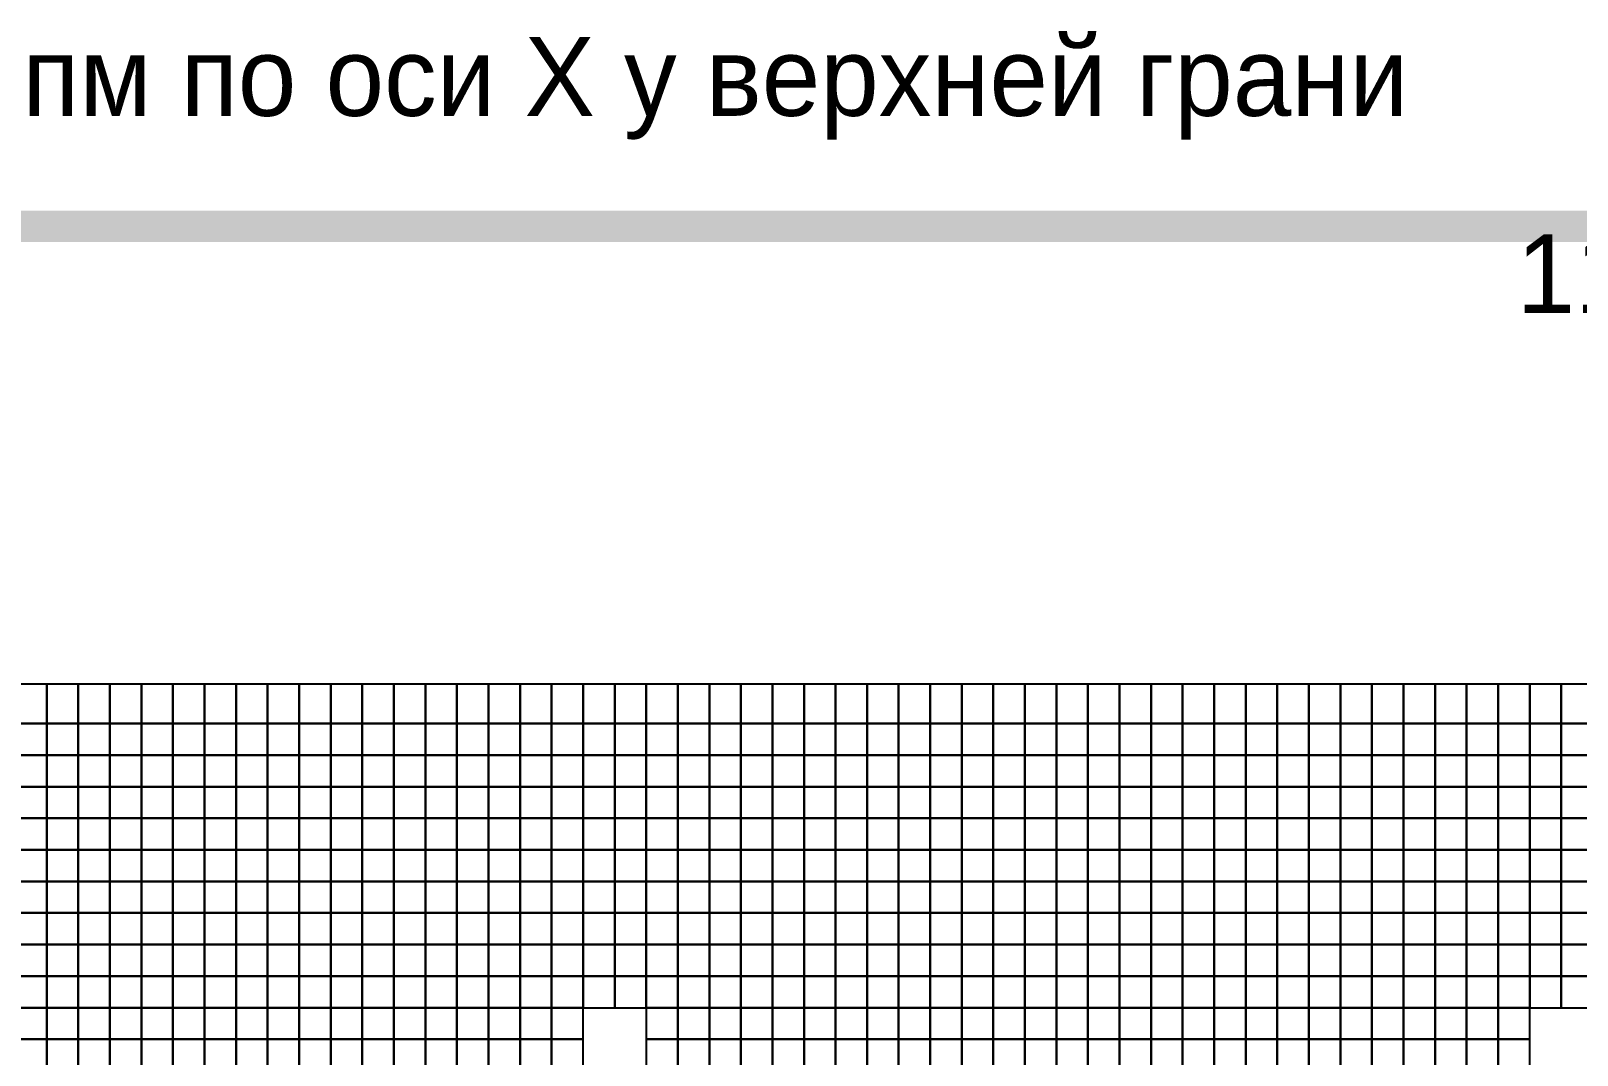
# Model space of a CAD drawing. Extents: x -2.8 to 74.5, y -0.2 to 18.4.
# Drawn here: x 14.27 to 24.07, y 11.9 to 18.39 of the extents above; entities that cross this region are included whole.
import ezdxf
from ezdxf.enums import TextEntityAlignment as Align

# ---------------------------------------------------------------- set-up
doc = ezdxf.new("R2010")
doc.units = 0
doc.header["$MEASUREMENT"] = 0
doc.layers.add('layer_elements', color=7, linetype='Continuous')
doc.layers.add('layer_result_palette', color=7, linetype='Continuous')

msp = doc.modelspace()

# ---------------------------------------------------------------- linework, layer by layer
at = {"layer": 'layer_elements', "color": 171, "true_color": 0x8080ff}
for points in [[(14.17, 14), (14.37, 14), (14.37, 14.25), (14.17, 14.25)], [(14.37, 14), (14.57, 14), (14.57, 14.25), (14.37, 14.25)], [(14.57, 14), (14.77, 14), (14.77, 14.25), (14.57, 14.25)], [(14.77, 14), (14.97, 14), (14.97, 14.25), (14.77, 14.25)], [(14.97, 14), (15.17, 14), (15.17, 14.25), (14.97, 14.25)], [(15.17, 14), (15.37, 14), (15.37, 14.25), (15.17, 14.25)], [(15.37, 14), (15.57, 14), (15.57, 14.25), (15.37, 14.25)], [(15.57, 14), (15.77, 14), (15.77, 14.25), (15.57, 14.25)], [(15.77, 14), (15.97, 14), (15.97, 14.25), (15.77, 14.25)], [(15.97, 14), (16.17, 14), (16.17, 14.25), (15.97, 14.25)], [(16.17, 14), (16.37, 14), (16.37, 14.25), (16.17, 14.25)], [(16.37, 14), (16.57, 14), (16.57, 14.25), (16.37, 14.25)], [(16.57, 14), (16.77, 14), (16.77, 14.25), (16.57, 14.25)], [(16.77, 14), (16.97, 14), (16.97, 14.25), (16.77, 14.25)], [(16.97, 14), (17.17, 14), (17.17, 14.25), (16.97, 14.25)], [(17.17, 14), (17.37, 14), (17.37, 14.25), (17.17, 14.25)], [(17.37, 14), (17.57, 14), (17.57, 14.25), (17.37, 14.25)], [(18.17, 14), (18.37, 14), (18.37, 14.25), (18.17, 14.25)], [(18.37, 14), (18.57, 14), (18.57, 14.25), (18.37, 14.25)], [(18.57, 14), (18.77, 14), (18.77, 14.25), (18.57, 14.25)], [(18.77, 14), (18.97, 14), (18.97, 14.25), (18.77, 14.25)], [(18.97, 14), (19.17, 14), (19.17, 14.25), (18.97, 14.25)], [(19.17, 14), (19.37, 14), (19.37, 14.25), (19.17, 14.25)], [(19.37, 14), (19.57, 14), (19.57, 14.25), (19.37, 14.25)], [(19.57, 14), (19.77, 14), (19.77, 14.25), (19.57, 14.25)], [(19.77, 14), (19.97, 14), (19.97, 14.25), (19.77, 14.25)], [(19.97, 14), (20.17, 14), (20.17, 14.25), (19.97, 14.25)], [(20.17, 14), (20.37, 14), (20.37, 14.25), (20.17, 14.25)], [(20.37, 14), (20.57, 14), (20.57, 14.25), (20.37, 14.25)], [(20.57, 14), (20.77, 14), (20.77, 14.25), (20.57, 14.25)], [(20.77, 14), (20.97, 14), (20.97, 14.25), (20.77, 14.25)], [(20.97, 14), (21.17, 14), (21.17, 14.25), (20.97, 14.25)], [(21.17, 14), (21.37, 14), (21.37, 14.25), (21.17, 14.25)], [(21.37, 14), (21.57, 14), (21.57, 14.25), (21.37, 14.25)], [(21.57, 14), (21.77, 14), (21.77, 14.25), (21.57, 14.25)], [(21.77, 14), (21.97, 14), (21.97, 14.25), (21.77, 14.25)], [(21.97, 14), (22.17, 14), (22.17, 14.25), (21.97, 14.25)], [(22.17, 14), (22.37, 14), (22.37, 14.25), (22.17, 14.25)], [(22.37, 14), (22.57, 14), (22.57, 14.25), (22.37, 14.25)], [(22.57, 14), (22.77, 14), (22.77, 14.25), (22.57, 14.25)], [(22.77, 14), (22.97, 14), (22.97, 14.25), (22.77, 14.25)], [(22.97, 14), (23.17, 14), (23.17, 14.25), (22.97, 14.25)], [(23.17, 14), (23.37, 14), (23.37, 14.25), (23.17, 14.25)], [(23.37, 14), (23.57, 14), (23.57, 14.25), (23.37, 14.25)], [(23.57, 14), (23.77, 14), (23.77, 14.25), (23.57, 14.25)], [(23.77, 14), (23.97, 14), (23.97, 14.25), (23.77, 14.25)], [(23.97, 14), (24.17, 14), (24.17, 14.25), (23.97, 14.25)], [(14.17, 13.8), (14.37, 13.8), (14.37, 14), (14.17, 14)], [(14.37, 13.8), (14.57, 13.8), (14.57, 14), (14.37, 14)], [(14.57, 13.8), (14.77, 13.8), (14.77, 14), (14.57, 14)], [(14.77, 13.8), (14.97, 13.8), (14.97, 14), (14.77, 14)], [(14.97, 13.8), (15.17, 13.8), (15.17, 14), (14.97, 14)], [(15.17, 13.8), (15.37, 13.8), (15.37, 14), (15.17, 14)], [(15.37, 13.8), (15.57, 13.8), (15.57, 14), (15.37, 14)], [(15.57, 13.8), (15.77, 13.8), (15.77, 14), (15.57, 14)], [(15.77, 13.8), (15.97, 13.8), (15.97, 14), (15.77, 14)], [(15.97, 13.8), (16.17, 13.8), (16.17, 14), (15.97, 14)], [(16.17, 13.8), (16.37, 13.8), (16.37, 14), (16.17, 14)], [(16.37, 13.8), (16.57, 13.8), (16.57, 14), (16.37, 14)], [(16.57, 13.8), (16.77, 13.8), (16.77, 14), (16.57, 14)], [(16.77, 13.8), (16.97, 13.8), (16.97, 14), (16.77, 14)], [(16.97, 13.8), (17.17, 13.8), (17.17, 14), (16.97, 14)], [(17.17, 13.8), (17.37, 13.8), (17.37, 14), (17.17, 14)], [(18.57, 13.8), (18.77, 13.8), (18.77, 14), (18.57, 14)], [(18.77, 13.8), (18.97, 13.8), (18.97, 14), (18.77, 14)], [(18.97, 13.8), (19.17, 13.8), (19.17, 14), (18.97, 14)], [(19.17, 13.8), (19.37, 13.8), (19.37, 14), (19.17, 14)], [(19.37, 13.8), (19.57, 13.8), (19.57, 14), (19.37, 14)], [(19.57, 13.8), (19.77, 13.8), (19.77, 14), (19.57, 14)], [(19.77, 13.8), (19.97, 13.8), (19.97, 14), (19.77, 14)], [(19.97, 13.8), (20.17, 13.8), (20.17, 14), (19.97, 14)], [(20.17, 13.8), (20.37, 13.8), (20.37, 14), (20.17, 14)], [(20.37, 13.8), (20.57, 13.8), (20.57, 14), (20.37, 14)], [(20.57, 13.8), (20.77, 13.8), (20.77, 14), (20.57, 14)], [(20.77, 13.8), (20.97, 13.8), (20.97, 14), (20.77, 14)], [(20.97, 13.8), (21.17, 13.8), (21.17, 14), (20.97, 14)], [(21.17, 13.8), (21.37, 13.8), (21.37, 14), (21.17, 14)], [(21.37, 13.8), (21.57, 13.8), (21.57, 14), (21.37, 14)], [(21.57, 13.8), (21.77, 13.8), (21.77, 14), (21.57, 14)], [(21.77, 13.8), (21.97, 13.8), (21.97, 14), (21.77, 14)], [(21.97, 13.8), (22.17, 13.8), (22.17, 14), (21.97, 14)], [(22.17, 13.8), (22.37, 13.8), (22.37, 14), (22.17, 14)], [(22.37, 13.8), (22.57, 13.8), (22.57, 14), (22.37, 14)], [(22.57, 13.8), (22.77, 13.8), (22.77, 14), (22.57, 14)], [(22.77, 13.8), (22.97, 13.8), (22.97, 14), (22.77, 14)], [(22.97, 13.8), (23.17, 13.8), (23.17, 14), (22.97, 14)], [(23.17, 13.8), (23.37, 13.8), (23.37, 14), (23.17, 14)], [(23.37, 13.8), (23.57, 13.8), (23.57, 14), (23.37, 14)], [(23.57, 13.8), (23.77, 13.8), (23.77, 14), (23.57, 14)], [(14.17, 13.6), (14.37, 13.6), (14.37, 13.8), (14.17, 13.8)], [(14.37, 13.6), (14.57, 13.6), (14.57, 13.8), (14.37, 13.8)], [(14.57, 13.6), (14.77, 13.6), (14.77, 13.8), (14.57, 13.8)], [(14.77, 13.6), (14.97, 13.6), (14.97, 13.8), (14.77, 13.8)], [(14.97, 13.6), (15.17, 13.6), (15.17, 13.8), (14.97, 13.8)], [(15.17, 13.6), (15.37, 13.6), (15.37, 13.8), (15.17, 13.8)], [(15.37, 13.6), (15.57, 13.6), (15.57, 13.8), (15.37, 13.8)], [(15.57, 13.6), (15.77, 13.6), (15.77, 13.8), (15.57, 13.8)], [(15.77, 13.6), (15.97, 13.6), (15.97, 13.8), (15.77, 13.8)], [(15.97, 13.6), (16.17, 13.6), (16.17, 13.8), (15.97, 13.8)], [(16.17, 13.6), (16.37, 13.6), (16.37, 13.8), (16.17, 13.8)], [(16.37, 13.6), (16.57, 13.6), (16.57, 13.8), (16.37, 13.8)], [(16.57, 13.6), (16.77, 13.6), (16.77, 13.8), (16.57, 13.8)], [(16.77, 13.6), (16.97, 13.6), (16.97, 13.8), (16.77, 13.8)], [(16.97, 13.6), (17.17, 13.6), (17.17, 13.8), (16.97, 13.8)], [(17.17, 13.6), (17.37, 13.6), (17.37, 13.8), (17.17, 13.8)], [(18.77, 13.6), (18.97, 13.6), (18.97, 13.8), (18.77, 13.8)], [(18.97, 13.6), (19.17, 13.6), (19.17, 13.8), (18.97, 13.8)], [(19.17, 13.6), (19.37, 13.6), (19.37, 13.8), (19.17, 13.8)], [(19.37, 13.6), (19.57, 13.6), (19.57, 13.8), (19.37, 13.8)], [(19.57, 13.6), (19.77, 13.6), (19.77, 13.8), (19.57, 13.8)], [(19.77, 13.6), (19.97, 13.6), (19.97, 13.8), (19.77, 13.8)], [(19.97, 13.6), (20.17, 13.6), (20.17, 13.8), (19.97, 13.8)], [(20.17, 13.6), (20.37, 13.6), (20.37, 13.8), (20.17, 13.8)], [(20.37, 13.6), (20.57, 13.6), (20.57, 13.8), (20.37, 13.8)], [(20.57, 13.6), (20.77, 13.6), (20.77, 13.8), (20.57, 13.8)], [(20.77, 13.6), (20.97, 13.6), (20.97, 13.8), (20.77, 13.8)], [(20.97, 13.6), (21.17, 13.6), (21.17, 13.8), (20.97, 13.8)], [(21.17, 13.6), (21.37, 13.6), (21.37, 13.8), (21.17, 13.8)], [(21.37, 13.6), (21.57, 13.6), (21.57, 13.8), (21.37, 13.8)], [(21.57, 13.6), (21.77, 13.6), (21.77, 13.8), (21.57, 13.8)], [(21.77, 13.6), (21.97, 13.6), (21.97, 13.8), (21.77, 13.8)], [(21.97, 13.6), (22.17, 13.6), (22.17, 13.8), (21.97, 13.8)], [(22.17, 13.6), (22.37, 13.6), (22.37, 13.8), (22.17, 13.8)], [(22.37, 13.6), (22.57, 13.6), (22.57, 13.8), (22.37, 13.8)], [(22.57, 13.6), (22.77, 13.6), (22.77, 13.8), (22.57, 13.8)], [(22.77, 13.6), (22.97, 13.6), (22.97, 13.8), (22.77, 13.8)], [(22.97, 13.6), (23.17, 13.6), (23.17, 13.8), (22.97, 13.8)], [(23.17, 13.6), (23.37, 13.6), (23.37, 13.8), (23.17, 13.8)], [(14.17, 13.4), (14.37, 13.4), (14.37, 13.6), (14.17, 13.6)], [(14.37, 13.4), (14.57, 13.4), (14.57, 13.6), (14.37, 13.6)], [(14.57, 13.4), (14.77, 13.4), (14.77, 13.6), (14.57, 13.6)], [(14.77, 13.4), (14.97, 13.4), (14.97, 13.6), (14.77, 13.6)], [(14.97, 13.4), (15.17, 13.4), (15.17, 13.6), (14.97, 13.6)], [(15.17, 13.4), (15.37, 13.4), (15.37, 13.6), (15.17, 13.6)], [(15.37, 13.4), (15.57, 13.4), (15.57, 13.6), (15.37, 13.6)], [(15.57, 13.4), (15.77, 13.4), (15.77, 13.6), (15.57, 13.6)], [(15.77, 13.4), (15.97, 13.4), (15.97, 13.6), (15.77, 13.6)], [(15.97, 13.4), (16.17, 13.4), (16.17, 13.6), (15.97, 13.6)], [(16.17, 13.4), (16.37, 13.4), (16.37, 13.6), (16.17, 13.6)], [(16.37, 13.4), (16.57, 13.4), (16.57, 13.6), (16.37, 13.6)], [(16.57, 13.4), (16.77, 13.4), (16.77, 13.6), (16.57, 13.6)], [(16.77, 13.4), (16.97, 13.4), (16.97, 13.6), (16.77, 13.6)], [(16.97, 13.4), (17.17, 13.4), (17.17, 13.6), (16.97, 13.6)], [(18.77, 13.4), (18.97, 13.4), (18.97, 13.6), (18.77, 13.6)], [(18.97, 13.4), (19.17, 13.4), (19.17, 13.6), (18.97, 13.6)], [(19.17, 13.4), (19.37, 13.4), (19.37, 13.6), (19.17, 13.6)], [(19.37, 13.4), (19.57, 13.4), (19.57, 13.6), (19.37, 13.6)], [(19.57, 13.4), (19.77, 13.4), (19.77, 13.6), (19.57, 13.6)], [(19.77, 13.4), (19.97, 13.4), (19.97, 13.6), (19.77, 13.6)], [(19.97, 13.4), (20.17, 13.4), (20.17, 13.6), (19.97, 13.6)], [(20.17, 13.4), (20.37, 13.4), (20.37, 13.6), (20.17, 13.6)], [(20.37, 13.4), (20.57, 13.4), (20.57, 13.6), (20.37, 13.6)], [(20.57, 13.4), (20.77, 13.4), (20.77, 13.6), (20.57, 13.6)], [(20.77, 13.4), (20.97, 13.4), (20.97, 13.6), (20.77, 13.6)], [(20.97, 13.4), (21.17, 13.4), (21.17, 13.6), (20.97, 13.6)], [(21.17, 13.4), (21.37, 13.4), (21.37, 13.6), (21.17, 13.6)], [(21.37, 13.4), (21.57, 13.4), (21.57, 13.6), (21.37, 13.6)], [(21.57, 13.4), (21.77, 13.4), (21.77, 13.6), (21.57, 13.6)], [(21.77, 13.4), (21.97, 13.4), (21.97, 13.6), (21.77, 13.6)], [(21.97, 13.4), (22.17, 13.4), (22.17, 13.6), (21.97, 13.6)], [(22.17, 13.4), (22.37, 13.4), (22.37, 13.6), (22.17, 13.6)], [(22.37, 13.4), (22.57, 13.4), (22.57, 13.6), (22.37, 13.6)], [(22.57, 13.4), (22.77, 13.4), (22.77, 13.6), (22.57, 13.6)], [(22.77, 13.4), (22.97, 13.4), (22.97, 13.6), (22.77, 13.6)], [(22.97, 13.4), (23.17, 13.4), (23.17, 13.6), (22.97, 13.6)], [(14.17, 13.2), (14.37, 13.2), (14.37, 13.4), (14.17, 13.4)], [(14.37, 13.2), (14.57, 13.2), (14.57, 13.4), (14.37, 13.4)], [(14.57, 13.2), (14.77, 13.2), (14.77, 13.4), (14.57, 13.4)], [(14.77, 13.2), (14.97, 13.2), (14.97, 13.4), (14.77, 13.4)], [(14.97, 13.2), (15.17, 13.2), (15.17, 13.4), (14.97, 13.4)], [(15.17, 13.2), (15.37, 13.2), (15.37, 13.4), (15.17, 13.4)], [(15.37, 13.2), (15.57, 13.2), (15.57, 13.4), (15.37, 13.4)], [(15.57, 13.2), (15.77, 13.2), (15.77, 13.4), (15.57, 13.4)], [(15.77, 13.2), (15.97, 13.2), (15.97, 13.4), (15.77, 13.4)], [(15.97, 13.2), (16.17, 13.2), (16.17, 13.4), (15.97, 13.4)], [(16.17, 13.2), (16.37, 13.2), (16.37, 13.4), (16.17, 13.4)], [(16.37, 13.2), (16.57, 13.2), (16.57, 13.4), (16.37, 13.4)], [(16.57, 13.2), (16.77, 13.2), (16.77, 13.4), (16.57, 13.4)], [(16.77, 13.2), (16.97, 13.2), (16.97, 13.4), (16.77, 13.4)], [(18.97, 13.2), (19.17, 13.2), (19.17, 13.4), (18.97, 13.4)], [(19.17, 13.2), (19.37, 13.2), (19.37, 13.4), (19.17, 13.4)], [(19.37, 13.2), (19.57, 13.2), (19.57, 13.4), (19.37, 13.4)], [(19.57, 13.2), (19.77, 13.2), (19.77, 13.4), (19.57, 13.4)], [(19.77, 13.2), (19.97, 13.2), (19.97, 13.4), (19.77, 13.4)], [(19.97, 13.2), (20.17, 13.2), (20.17, 13.4), (19.97, 13.4)], [(20.17, 13.2), (20.37, 13.2), (20.37, 13.4), (20.17, 13.4)], [(20.37, 13.2), (20.57, 13.2), (20.57, 13.4), (20.37, 13.4)], [(20.57, 13.2), (20.77, 13.2), (20.77, 13.4), (20.57, 13.4)], [(20.77, 13.2), (20.97, 13.2), (20.97, 13.4), (20.77, 13.4)], [(20.97, 13.2), (21.17, 13.2), (21.17, 13.4), (20.97, 13.4)], [(21.17, 13.2), (21.37, 13.2), (21.37, 13.4), (21.17, 13.4)], [(21.37, 13.2), (21.57, 13.2), (21.57, 13.4), (21.37, 13.4)], [(21.57, 13.2), (21.77, 13.2), (21.77, 13.4), (21.57, 13.4)], [(21.77, 13.2), (21.97, 13.2), (21.97, 13.4), (21.77, 13.4)], [(21.97, 13.2), (22.17, 13.2), (22.17, 13.4), (21.97, 13.4)], [(22.17, 13.2), (22.37, 13.2), (22.37, 13.4), (22.17, 13.4)], [(22.37, 13.2), (22.57, 13.2), (22.57, 13.4), (22.37, 13.4)], [(22.57, 13.2), (22.77, 13.2), (22.77, 13.4), (22.57, 13.4)], [(22.77, 13.2), (22.97, 13.2), (22.97, 13.4), (22.77, 13.4)], [(22.97, 13.2), (23.17, 13.2), (23.17, 13.4), (22.97, 13.4)], [(14.17, 13), (14.37, 13), (14.37, 13.2), (14.17, 13.2)], [(14.37, 13), (14.57, 13), (14.57, 13.2), (14.37, 13.2)], [(14.57, 13), (14.77, 13), (14.77, 13.2), (14.57, 13.2)], [(14.77, 13), (14.97, 13), (14.97, 13.2), (14.77, 13.2)], [(14.97, 13), (15.17, 13), (15.17, 13.2), (14.97, 13.2)], [(15.17, 13), (15.37, 13), (15.37, 13.2), (15.17, 13.2)], [(15.37, 13), (15.57, 13), (15.57, 13.2), (15.37, 13.2)], [(15.57, 13), (15.77, 13), (15.77, 13.2), (15.57, 13.2)], [(15.77, 13), (15.97, 13), (15.97, 13.2), (15.77, 13.2)], [(15.97, 13), (16.17, 13), (16.17, 13.2), (15.97, 13.2)], [(16.17, 13), (16.37, 13), (16.37, 13.2), (16.17, 13.2)], [(16.37, 13), (16.57, 13), (16.57, 13.2), (16.37, 13.2)], [(16.57, 13), (16.77, 13), (16.77, 13.2), (16.57, 13.2)], [(16.77, 13), (16.97, 13), (16.97, 13.2), (16.77, 13.2)], [(18.97, 13), (19.17, 13), (19.17, 13.2), (18.97, 13.2)], [(19.17, 13), (19.37, 13), (19.37, 13.2), (19.17, 13.2)], [(19.37, 13), (19.57, 13), (19.57, 13.2), (19.37, 13.2)], [(19.57, 13), (19.77, 13), (19.77, 13.2), (19.57, 13.2)], [(19.77, 13), (19.97, 13), (19.97, 13.2), (19.77, 13.2)], [(19.97, 13), (20.17, 13), (20.17, 13.2), (19.97, 13.2)], [(20.17, 13), (20.37, 13), (20.37, 13.2), (20.17, 13.2)], [(20.37, 13), (20.57, 13), (20.57, 13.2), (20.37, 13.2)], [(20.57, 13), (20.77, 13), (20.77, 13.2), (20.57, 13.2)], [(20.77, 13), (20.97, 13), (20.97, 13.2), (20.77, 13.2)], [(20.97, 13), (21.17, 13), (21.17, 13.2), (20.97, 13.2)], [(21.17, 13), (21.37, 13), (21.37, 13.2), (21.17, 13.2)], [(21.37, 13), (21.57, 13), (21.57, 13.2), (21.37, 13.2)], [(21.57, 13), (21.77, 13), (21.77, 13.2), (21.57, 13.2)], [(21.77, 13), (21.97, 13), (21.97, 13.2), (21.77, 13.2)], [(21.97, 13), (22.17, 13), (22.17, 13.2), (21.97, 13.2)], [(22.17, 13), (22.37, 13), (22.37, 13.2), (22.17, 13.2)], [(22.37, 13), (22.57, 13), (22.57, 13.2), (22.37, 13.2)], [(22.57, 13), (22.77, 13), (22.77, 13.2), (22.57, 13.2)], [(22.77, 13), (22.97, 13), (22.97, 13.2), (22.77, 13.2)], [(14.17, 12.8), (14.37, 12.8), (14.37, 13), (14.17, 13)], [(14.37, 12.8), (14.57, 12.8), (14.57, 13), (14.37, 13)], [(14.57, 12.8), (14.77, 12.8), (14.77, 13), (14.57, 13)], [(14.77, 12.8), (14.97, 12.8), (14.97, 13), (14.77, 13)], [(14.97, 12.8), (15.17, 12.8), (15.17, 13), (14.97, 13)], [(15.17, 12.8), (15.37, 12.8), (15.37, 13), (15.17, 13)], [(15.37, 12.8), (15.57, 12.8), (15.57, 13), (15.37, 13)], [(15.57, 12.8), (15.77, 12.8), (15.77, 13), (15.57, 13)], [(15.77, 12.8), (15.97, 12.8), (15.97, 13), (15.77, 13)], [(15.97, 12.8), (16.17, 12.8), (16.17, 13), (15.97, 13)], [(16.17, 12.8), (16.37, 12.8), (16.37, 13), (16.17, 13)], [(16.37, 12.8), (16.57, 12.8), (16.57, 13), (16.37, 13)], [(16.57, 12.8), (16.77, 12.8), (16.77, 13), (16.57, 13)], [(16.77, 12.8), (16.97, 12.8), (16.97, 13), (16.77, 13)], [(18.97, 12.8), (19.17, 12.8), (19.17, 13), (18.97, 13)], [(19.17, 12.8), (19.37, 12.8), (19.37, 13), (19.17, 13)], [(19.37, 12.8), (19.57, 12.8), (19.57, 13), (19.37, 13)], [(19.57, 12.8), (19.77, 12.8), (19.77, 13), (19.57, 13)], [(19.77, 12.8), (19.97, 12.8), (19.97, 13), (19.77, 13)], [(19.97, 12.8), (20.17, 12.8), (20.17, 13), (19.97, 13)], [(20.17, 12.8), (20.37, 12.8), (20.37, 13), (20.17, 13)], [(20.37, 12.8), (20.57, 12.8), (20.57, 13), (20.37, 13)], [(20.57, 12.8), (20.77, 12.8), (20.77, 13), (20.57, 13)], [(20.77, 12.8), (20.97, 12.8), (20.97, 13), (20.77, 13)], [(20.97, 12.8), (21.17, 12.8), (21.17, 13), (20.97, 13)], [(21.17, 12.8), (21.37, 12.8), (21.37, 13), (21.17, 13)], [(21.37, 12.8), (21.57, 12.8), (21.57, 13), (21.37, 13)], [(21.57, 12.8), (21.77, 12.8), (21.77, 13), (21.57, 13)], [(21.77, 12.8), (21.97, 12.8), (21.97, 13), (21.77, 13)], [(21.97, 12.8), (22.17, 12.8), (22.17, 13), (21.97, 13)], [(22.17, 12.8), (22.37, 12.8), (22.37, 13), (22.17, 13)], [(22.37, 12.8), (22.57, 12.8), (22.57, 13), (22.37, 13)], [(22.57, 12.8), (22.77, 12.8), (22.77, 13), (22.57, 13)], [(22.77, 12.8), (22.97, 12.8), (22.97, 13), (22.77, 13)], [(14.17, 12.6), (14.37, 12.6), (14.37, 12.8), (14.17, 12.8)], [(14.37, 12.6), (14.57, 12.6), (14.57, 12.8), (14.37, 12.8)], [(14.57, 12.6), (14.77, 12.6), (14.77, 12.8), (14.57, 12.8)], [(14.77, 12.6), (14.97, 12.6), (14.97, 12.8), (14.77, 12.8)], [(14.97, 12.6), (15.17, 12.6), (15.17, 12.8), (14.97, 12.8)], [(15.17, 12.6), (15.37, 12.6), (15.37, 12.8), (15.17, 12.8)], [(15.37, 12.6), (15.57, 12.6), (15.57, 12.8), (15.37, 12.8)], [(15.57, 12.6), (15.77, 12.6), (15.77, 12.8), (15.57, 12.8)], [(15.77, 12.6), (15.97, 12.6), (15.97, 12.8), (15.77, 12.8)], [(15.97, 12.6), (16.17, 12.6), (16.17, 12.8), (15.97, 12.8)], [(16.17, 12.6), (16.37, 12.6), (16.37, 12.8), (16.17, 12.8)], [(16.37, 12.6), (16.57, 12.6), (16.57, 12.8), (16.37, 12.8)], [(16.57, 12.6), (16.77, 12.6), (16.77, 12.8), (16.57, 12.8)], [(16.77, 12.6), (16.97, 12.6), (16.97, 12.8), (16.77, 12.8)], [(18.97, 12.6), (19.17, 12.6), (19.17, 12.8), (18.97, 12.8)], [(19.17, 12.6), (19.37, 12.6), (19.37, 12.8), (19.17, 12.8)], [(19.37, 12.6), (19.57, 12.6), (19.57, 12.8), (19.37, 12.8)], [(19.57, 12.6), (19.77, 12.6), (19.77, 12.8), (19.57, 12.8)], [(19.77, 12.6), (19.97, 12.6), (19.97, 12.8), (19.77, 12.8)], [(19.97, 12.6), (20.17, 12.6), (20.17, 12.8), (19.97, 12.8)], [(20.17, 12.6), (20.37, 12.6), (20.37, 12.8), (20.17, 12.8)], [(20.37, 12.6), (20.57, 12.6), (20.57, 12.8), (20.37, 12.8)], [(20.57, 12.6), (20.77, 12.6), (20.77, 12.8), (20.57, 12.8)], [(20.77, 12.6), (20.97, 12.6), (20.97, 12.8), (20.77, 12.8)], [(20.97, 12.6), (21.17, 12.6), (21.17, 12.8), (20.97, 12.8)], [(21.17, 12.6), (21.37, 12.6), (21.37, 12.8), (21.17, 12.8)], [(21.37, 12.6), (21.57, 12.6), (21.57, 12.8), (21.37, 12.8)], [(21.57, 12.6), (21.77, 12.6), (21.77, 12.8), (21.57, 12.8)], [(21.77, 12.6), (21.97, 12.6), (21.97, 12.8), (21.77, 12.8)], [(21.97, 12.6), (22.17, 12.6), (22.17, 12.8), (21.97, 12.8)], [(22.17, 12.6), (22.37, 12.6), (22.37, 12.8), (22.17, 12.8)], [(22.37, 12.6), (22.57, 12.6), (22.57, 12.8), (22.37, 12.8)], [(22.57, 12.6), (22.77, 12.6), (22.77, 12.8), (22.57, 12.8)], [(22.77, 12.6), (22.97, 12.6), (22.97, 12.8), (22.77, 12.8)], [(14.17, 12.4), (14.37, 12.4), (14.37, 12.6), (14.17, 12.6)], [(14.37, 12.4), (14.57, 12.4), (14.57, 12.6), (14.37, 12.6)], [(14.57, 12.4), (14.77, 12.4), (14.77, 12.6), (14.57, 12.6)], [(14.77, 12.4), (14.97, 12.4), (14.97, 12.6), (14.77, 12.6)], [(14.97, 12.4), (15.17, 12.4), (15.17, 12.6), (14.97, 12.6)], [(15.17, 12.4), (15.37, 12.4), (15.37, 12.6), (15.17, 12.6)], [(15.37, 12.4), (15.57, 12.4), (15.57, 12.6), (15.37, 12.6)], [(15.57, 12.4), (15.77, 12.4), (15.77, 12.6), (15.57, 12.6)], [(15.77, 12.4), (15.97, 12.4), (15.97, 12.6), (15.77, 12.6)], [(15.97, 12.4), (16.17, 12.4), (16.17, 12.6), (15.97, 12.6)], [(16.17, 12.4), (16.37, 12.4), (16.37, 12.6), (16.17, 12.6)], [(16.37, 12.4), (16.57, 12.4), (16.57, 12.6), (16.37, 12.6)], [(16.57, 12.4), (16.77, 12.4), (16.77, 12.6), (16.57, 12.6)], [(16.77, 12.4), (16.97, 12.4), (16.97, 12.6), (16.77, 12.6)], [(18.97, 12.4), (19.17, 12.4), (19.17, 12.6), (18.97, 12.6)], [(19.17, 12.4), (19.37, 12.4), (19.37, 12.6), (19.17, 12.6)], [(19.37, 12.4), (19.57, 12.4), (19.57, 12.6), (19.37, 12.6)], [(19.57, 12.4), (19.77, 12.4), (19.77, 12.6), (19.57, 12.6)], [(19.77, 12.4), (19.97, 12.4), (19.97, 12.6), (19.77, 12.6)], [(19.97, 12.4), (20.17, 12.4), (20.17, 12.6), (19.97, 12.6)], [(20.17, 12.4), (20.37, 12.4), (20.37, 12.6), (20.17, 12.6)], [(20.37, 12.4), (20.57, 12.4), (20.57, 12.6), (20.37, 12.6)], [(20.57, 12.4), (20.77, 12.4), (20.77, 12.6), (20.57, 12.6)], [(20.77, 12.4), (20.97, 12.4), (20.97, 12.6), (20.77, 12.6)], [(20.97, 12.4), (21.17, 12.4), (21.17, 12.6), (20.97, 12.6)], [(21.17, 12.4), (21.37, 12.4), (21.37, 12.6), (21.17, 12.6)], [(21.37, 12.4), (21.57, 12.4), (21.57, 12.6), (21.37, 12.6)], [(21.57, 12.4), (21.77, 12.4), (21.77, 12.6), (21.57, 12.6)], [(21.77, 12.4), (21.97, 12.4), (21.97, 12.6), (21.77, 12.6)], [(21.97, 12.4), (22.17, 12.4), (22.17, 12.6), (21.97, 12.6)], [(22.17, 12.4), (22.37, 12.4), (22.37, 12.6), (22.17, 12.6)], [(22.37, 12.4), (22.57, 12.4), (22.57, 12.6), (22.37, 12.6)], [(22.57, 12.4), (22.77, 12.4), (22.77, 12.6), (22.57, 12.6)], [(22.77, 12.4), (22.97, 12.4), (22.97, 12.6), (22.77, 12.6)], [(22.97, 12.4), (23.17, 12.4), (23.17, 12.6), (22.97, 12.6)], [(14.17, 12.2), (14.37, 12.2), (14.37, 12.4), (14.17, 12.4)], [(14.37, 12.2), (14.57, 12.2), (14.57, 12.4), (14.37, 12.4)], [(14.57, 12.2), (14.77, 12.2), (14.77, 12.4), (14.57, 12.4)], [(14.77, 12.2), (14.97, 12.2), (14.97, 12.4), (14.77, 12.4)], [(14.97, 12.2), (15.17, 12.2), (15.17, 12.4), (14.97, 12.4)], [(15.17, 12.2), (15.37, 12.2), (15.37, 12.4), (15.17, 12.4)], [(15.37, 12.2), (15.57, 12.2), (15.57, 12.4), (15.37, 12.4)], [(15.57, 12.2), (15.77, 12.2), (15.77, 12.4), (15.57, 12.4)], [(15.77, 12.2), (15.97, 12.2), (15.97, 12.4), (15.77, 12.4)], [(15.97, 12.2), (16.17, 12.2), (16.17, 12.4), (15.97, 12.4)], [(16.17, 12.2), (16.37, 12.2), (16.37, 12.4), (16.17, 12.4)], [(16.37, 12.2), (16.57, 12.2), (16.57, 12.4), (16.37, 12.4)], [(16.57, 12.2), (16.77, 12.2), (16.77, 12.4), (16.57, 12.4)], [(16.77, 12.2), (16.97, 12.2), (16.97, 12.4), (16.77, 12.4)], [(18.97, 12.2), (19.17, 12.2), (19.17, 12.4), (18.97, 12.4)], [(19.17, 12.2), (19.37, 12.2), (19.37, 12.4), (19.17, 12.4)], [(19.37, 12.2), (19.57, 12.2), (19.57, 12.4), (19.37, 12.4)], [(19.57, 12.2), (19.77, 12.2), (19.77, 12.4), (19.57, 12.4)], [(19.77, 12.2), (19.97, 12.2), (19.97, 12.4), (19.77, 12.4)], [(19.97, 12.2), (20.17, 12.2), (20.17, 12.4), (19.97, 12.4)], [(20.17, 12.2), (20.37, 12.2), (20.37, 12.4), (20.17, 12.4)], [(20.37, 12.2), (20.57, 12.2), (20.57, 12.4), (20.37, 12.4)], [(20.57, 12.2), (20.77, 12.2), (20.77, 12.4), (20.57, 12.4)], [(20.77, 12.2), (20.97, 12.2), (20.97, 12.4), (20.77, 12.4)], [(20.97, 12.2), (21.17, 12.2), (21.17, 12.4), (20.97, 12.4)], [(21.17, 12.2), (21.37, 12.2), (21.37, 12.4), (21.17, 12.4)], [(21.37, 12.2), (21.57, 12.2), (21.57, 12.4), (21.37, 12.4)], [(21.57, 12.2), (21.77, 12.2), (21.77, 12.4), (21.57, 12.4)], [(21.77, 12.2), (21.97, 12.2), (21.97, 12.4), (21.77, 12.4)], [(21.97, 12.2), (22.17, 12.2), (22.17, 12.4), (21.97, 12.4)], [(22.17, 12.2), (22.37, 12.2), (22.37, 12.4), (22.17, 12.4)], [(22.37, 12.2), (22.57, 12.2), (22.57, 12.4), (22.37, 12.4)], [(22.57, 12.2), (22.77, 12.2), (22.77, 12.4), (22.57, 12.4)], [(22.77, 12.2), (22.97, 12.2), (22.97, 12.4), (22.77, 12.4)], [(14.17, 12), (14.37, 12), (14.37, 12.2), (14.17, 12.2)], [(14.37, 12), (14.57, 12), (14.57, 12.2), (14.37, 12.2)], [(14.57, 12), (14.77, 12), (14.77, 12.2), (14.57, 12.2)], [(14.77, 12), (14.97, 12), (14.97, 12.2), (14.77, 12.2)], [(14.97, 12), (15.17, 12), (15.17, 12.2), (14.97, 12.2)], [(15.17, 12), (15.37, 12), (15.37, 12.2), (15.17, 12.2)], [(15.37, 12), (15.57, 12), (15.57, 12.2), (15.37, 12.2)], [(15.57, 12), (15.77, 12), (15.77, 12.2), (15.57, 12.2)], [(15.77, 12), (15.97, 12), (15.97, 12.2), (15.77, 12.2)], [(15.97, 12), (16.17, 12), (16.17, 12.2), (15.97, 12.2)], [(16.17, 12), (16.37, 12), (16.37, 12.2), (16.17, 12.2)], [(16.37, 12), (16.57, 12), (16.57, 12.2), (16.37, 12.2)], [(16.57, 12), (16.77, 12), (16.77, 12.2), (16.57, 12.2)], [(16.77, 12), (16.97, 12), (16.97, 12.2), (16.77, 12.2)], [(18.97, 12), (19.17, 12), (19.17, 12.2), (18.97, 12.2)], [(19.17, 12), (19.37, 12), (19.37, 12.2), (19.17, 12.2)], [(19.37, 12), (19.57, 12), (19.57, 12.2), (19.37, 12.2)], [(19.57, 12), (19.77, 12), (19.77, 12.2), (19.57, 12.2)], [(19.77, 12), (19.97, 12), (19.97, 12.2), (19.77, 12.2)], [(19.97, 12), (20.17, 12), (20.17, 12.2), (19.97, 12.2)], [(20.17, 12), (20.37, 12), (20.37, 12.2), (20.17, 12.2)], [(20.37, 12), (20.57, 12), (20.57, 12.2), (20.37, 12.2)], [(20.57, 12), (20.77, 12), (20.77, 12.2), (20.57, 12.2)], [(20.77, 12), (20.97, 12), (20.97, 12.2), (20.77, 12.2)], [(20.97, 12), (21.17, 12), (21.17, 12.2), (20.97, 12.2)], [(21.17, 12), (21.37, 12), (21.37, 12.2), (21.17, 12.2)], [(21.37, 12), (21.57, 12), (21.57, 12.2), (21.37, 12.2)], [(21.57, 12), (21.77, 12), (21.77, 12.2), (21.57, 12.2)], [(21.77, 12), (21.97, 12), (21.97, 12.2), (21.77, 12.2)], [(21.97, 12), (22.17, 12), (22.17, 12.2), (21.97, 12.2)], [(22.17, 12), (22.37, 12), (22.37, 12.2), (22.17, 12.2)], [(22.37, 12), (22.57, 12), (22.57, 12.2), (22.37, 12.2)], [(22.57, 12), (22.77, 12), (22.77, 12.2), (22.57, 12.2)], [(22.77, 12), (22.97, 12), (22.97, 12.2), (22.77, 12.2)], [(23.57, 12, 0), (23.77, 12), (23.77, 12.2), (23.57, 12.2, 0)], [(14.17, 11.8), (14.37, 11.8), (14.37, 12), (14.17, 12)], [(14.37, 11.8), (14.57, 11.8), (14.57, 12), (14.37, 12)], [(14.57, 11.8), (14.77, 11.8), (14.77, 12), (14.57, 12)], [(14.77, 11.8), (14.97, 11.8), (14.97, 12), (14.77, 12)], [(14.97, 11.8), (15.17, 11.8), (15.17, 12), (14.97, 12)], [(15.17, 11.8), (15.37, 11.8), (15.37, 12), (15.17, 12)], [(15.37, 11.8), (15.57, 11.8), (15.57, 12), (15.37, 12)], [(15.57, 11.8), (15.77, 11.8), (15.77, 12), (15.57, 12)], [(15.77, 11.8), (15.97, 11.8), (15.97, 12), (15.77, 12)], [(15.97, 11.8), (16.17, 11.8), (16.17, 12), (15.97, 12)], [(16.17, 11.8), (16.37, 11.8), (16.37, 12), (16.17, 12)], [(16.37, 11.8), (16.57, 11.8), (16.57, 12), (16.37, 12)], [(16.57, 11.8), (16.77, 11.8), (16.77, 12), (16.57, 12)], [(16.77, 11.8), (16.97, 11.8), (16.97, 12), (16.77, 12)], [(18.97, 11.8), (19.17, 11.8), (19.17, 12), (18.97, 12)], [(19.17, 11.8), (19.37, 11.8), (19.37, 12), (19.17, 12)], [(19.37, 11.8), (19.57, 11.8), (19.57, 12), (19.37, 12)], [(19.57, 11.8), (19.77, 11.8), (19.77, 12), (19.57, 12)], [(19.77, 11.8), (19.97, 11.8), (19.97, 12), (19.77, 12)], [(19.97, 11.8), (20.17, 11.8), (20.17, 12), (19.97, 12)], [(20.17, 11.8), (20.37, 11.8), (20.37, 12), (20.17, 12)], [(20.37, 11.8), (20.57, 11.8), (20.57, 12), (20.37, 12)], [(20.57, 11.8), (20.77, 11.8), (20.77, 12), (20.57, 12)], [(20.77, 11.8), (20.97, 11.8), (20.97, 12), (20.77, 12)], [(20.97, 11.8), (21.17, 11.8), (21.17, 12), (20.97, 12)], [(21.17, 11.8), (21.37, 11.8), (21.37, 12), (21.17, 12)], [(21.37, 11.8), (21.57, 11.8), (21.57, 12), (21.37, 12)], [(21.57, 11.8), (21.77, 11.8), (21.77, 12), (21.57, 12)], [(21.77, 11.8), (21.97, 11.8), (21.97, 12), (21.77, 12)], [(21.97, 11.8), (22.17, 11.8), (22.17, 12), (21.97, 12)], [(22.17, 11.8), (22.37, 11.8), (22.37, 12), (22.17, 12)], [(22.37, 11.8), (22.57, 11.8), (22.57, 12), (22.37, 12)], [(22.57, 11.8), (22.77, 11.8), (22.77, 12), (22.57, 12)], [(22.77, 11.8), (22.97, 11.8), (22.97, 12), (22.77, 12)]]:
    msp.add_3dface(points, dxfattribs=at)
at = {"layer": 'layer_elements', "color": 51, "true_color": 0xffff73}
for points in [[(17.57, 14), (17.77, 14), (17.77, 14.25), (17.57, 14.25)], [(17.77, 14), (17.97, 14), (17.97, 14.25), (17.77, 14.25)], [(17.97, 14), (18.17, 14), (18.17, 14.25), (17.97, 14.25)], [(17.37, 13.8), (17.57, 13.8), (17.57, 14), (17.37, 14)], [(17.57, 13.8), (17.77, 13.8), (17.77, 14), (17.57, 14)], [(17.77, 13.8), (17.97, 13.8), (17.97, 14), (17.77, 14)], [(17.97, 13.8), (18.17, 13.8), (18.17, 14), (17.97, 14)], [(18.17, 13.8), (18.37, 13.8), (18.37, 14), (18.17, 14)], [(18.37, 13.8), (18.57, 13.8), (18.57, 14), (18.37, 14)], [(23.77, 13.8), (23.97, 13.8), (23.97, 14), (23.77, 14)], [(23.97, 13.8), (24.17, 13.8), (24.17, 14), (23.97, 14)], [(17.37, 13.6), (17.57, 13.6), (17.57, 13.8), (17.37, 13.8)], [(17.57, 13.6), (17.77, 13.6), (17.77, 13.8), (17.57, 13.8)], [(17.77, 13.6), (17.97, 13.6), (17.97, 13.8), (17.77, 13.8)], [(17.97, 13.6), (18.17, 13.6), (18.17, 13.8), (17.97, 13.8)], [(18.17, 13.6), (18.37, 13.6), (18.37, 13.8), (18.17, 13.8)], [(18.37, 13.6), (18.57, 13.6), (18.57, 13.8), (18.37, 13.8)], [(18.57, 13.6), (18.77, 13.6), (18.77, 13.8), (18.57, 13.8)], [(23.37, 13.6), (23.57, 13.6), (23.57, 13.8), (23.37, 13.8)], [(23.57, 13.6), (23.77, 13.6), (23.77, 13.8), (23.57, 13.8)], [(23.77, 13.6), (23.97, 13.6), (23.97, 13.8), (23.77, 13.8)], [(23.97, 13.6), (24.17, 13.6), (24.17, 13.8), (23.97, 13.8)], [(17.17, 13.4), (17.37, 13.4), (17.37, 13.6), (17.17, 13.6)], [(17.37, 13.4), (17.57, 13.4), (17.57, 13.6), (17.37, 13.6)], [(17.57, 13.4), (17.77, 13.4), (17.77, 13.6), (17.57, 13.6)], [(17.77, 13.4), (17.97, 13.4), (17.97, 13.6), (17.77, 13.6)], [(17.97, 13.4), (18.17, 13.4), (18.17, 13.6), (17.97, 13.6)], [(18.17, 13.4), (18.37, 13.4), (18.37, 13.6), (18.17, 13.6)], [(18.37, 13.4), (18.57, 13.4), (18.57, 13.6), (18.37, 13.6)], [(18.57, 13.4), (18.77, 13.4), (18.77, 13.6), (18.57, 13.6)], [(23.17, 13.4), (23.37, 13.4), (23.37, 13.6), (23.17, 13.6)], [(23.37, 13.4), (23.57, 13.4), (23.57, 13.6), (23.37, 13.6)], [(23.57, 13.4), (23.77, 13.4), (23.77, 13.6), (23.57, 13.6)], [(23.77, 13.4), (23.97, 13.4), (23.97, 13.6), (23.77, 13.6)], [(23.97, 13.4), (24.17, 13.4), (24.17, 13.6), (23.97, 13.6)], [(16.97, 13.2), (17.17, 13.2), (17.17, 13.4), (16.97, 13.4)], [(17.17, 13.2), (17.37, 13.2), (17.37, 13.4), (17.17, 13.4)], [(17.37, 13.2), (17.57, 13.2), (17.57, 13.4), (17.37, 13.4)], [(17.57, 13.2), (17.77, 13.2), (17.77, 13.4), (17.57, 13.4)], [(18.37, 13.2), (18.57, 13.2), (18.57, 13.4), (18.37, 13.4)], [(18.57, 13.2), (18.77, 13.2), (18.77, 13.4), (18.57, 13.4)], [(18.77, 13.2), (18.97, 13.2), (18.97, 13.4), (18.77, 13.4)], [(23.17, 13.2), (23.37, 13.2), (23.37, 13.4), (23.17, 13.4)], [(23.37, 13.2), (23.57, 13.2), (23.57, 13.4), (23.37, 13.4)], [(23.57, 13.2), (23.77, 13.2), (23.77, 13.4), (23.57, 13.4)], [(23.77, 13.2), (23.97, 13.2), (23.97, 13.4), (23.77, 13.4)], [(23.97, 13.2), (24.17, 13.2), (24.17, 13.4), (23.97, 13.4)], [(16.97, 13), (17.17, 13), (17.17, 13.2), (16.97, 13.2)], [(17.17, 13), (17.37, 13), (17.37, 13.2), (17.17, 13.2)], [(18.57, 13), (18.77, 13), (18.77, 13.2), (18.57, 13.2)], [(18.77, 13), (18.97, 13), (18.97, 13.2), (18.77, 13.2)], [(22.97, 13), (23.17, 13), (23.17, 13.2), (22.97, 13.2)], [(23.17, 13), (23.37, 13), (23.37, 13.2), (23.17, 13.2)], [(23.37, 13), (23.57, 13), (23.57, 13.2), (23.37, 13.2)], [(16.97, 12.8), (17.17, 12.8), (17.17, 13), (16.97, 13)], [(17.17, 12.8), (17.37, 12.8), (17.37, 13), (17.17, 13)], [(18.77, 12.8), (18.97, 12.8), (18.97, 13), (18.77, 13)], [(22.97, 12.8), (23.17, 12.8), (23.17, 13), (22.97, 13)], [(23.17, 12.8), (23.37, 12.8), (23.37, 13), (23.17, 13)], [(16.97, 12.6), (17.17, 12.6), (17.17, 12.8), (16.97, 12.8)], [(18.77, 12.6), (18.97, 12.6), (18.97, 12.8), (18.77, 12.8)], [(22.97, 12.6), (23.17, 12.6), (23.17, 12.8), (22.97, 12.8)], [(23.17, 12.6), (23.37, 12.6), (23.37, 12.8), (23.17, 12.8)], [(16.97, 12.4), (17.17, 12.4), (17.17, 12.6), (16.97, 12.6)], [(17.17, 12.4), (17.37, 12.4), (17.37, 12.6), (17.17, 12.6)], [(18.77, 12.4), (18.97, 12.4), (18.97, 12.6), (18.77, 12.6)], [(23.17, 12.4), (23.37, 12.4), (23.37, 12.6), (23.17, 12.6)], [(23.77, 12.4), (23.97, 12.4, 0), (23.97, 12.6), (23.77, 12.6)], [(16.97, 12.2), (17.17, 12.2), (17.17, 12.4), (16.97, 12.4)], [(17.17, 12.2), (17.37, 12.2), (17.37, 12.4), (17.17, 12.4)], [(18.77, 12.2), (18.97, 12.2), (18.97, 12.4), (18.77, 12.4)], [(22.97, 12.2), (23.17, 12.2), (23.17, 12.4), (22.97, 12.4)], [(23.17, 12.2), (23.37, 12.2), (23.37, 12.4), (23.17, 12.4)], [(16.97, 12), (17.17, 12), (17.17, 12.2), (16.97, 12.2)], [(17.37, 12), (17.57, 12, 0), (17.57, 12.2, 0), (17.37, 12.2)], [(17.57, 12, 0), (17.77, 12), (17.77, 12.2), (17.57, 12.2, 0)], [(18.17, 12), (18.37, 12, 0), (18.37, 12.2, 0), (18.17, 12.2)], [(18.77, 12), (18.97, 12), (18.97, 12.2), (18.77, 12.2)], [(22.97, 12), (23.17, 12), (23.17, 12.2), (22.97, 12.2)], [(23.17, 12), (23.37, 12), (23.37, 12.2), (23.17, 12.2)], [(23.37, 12), (23.57, 12, 0), (23.57, 12.2, 0), (23.37, 12.2)], [(16.97, 11.8), (17.17, 11.8), (17.17, 12), (16.97, 12)], [(17.17, 11.8), (17.37, 11.8), (17.37, 12), (17.17, 12)], [(17.37, 11.8), (17.57, 11.8, 0), (17.57, 12, 0), (17.37, 12)], [(17.57, 11.8, 0), (17.77, 11.8), (17.77, 12), (17.57, 12, 0)], [(18.17, 11.8), (18.37, 11.8, 0), (18.37, 12, 0), (18.17, 12)], [(18.37, 11.8, 0), (18.57, 11.8), (18.57, 12), (18.37, 12, 0)], [(18.77, 11.8), (18.97, 11.8), (18.97, 12), (18.77, 12)], [(22.97, 11.8), (23.17, 11.8), (23.17, 12), (22.97, 12)], [(23.17, 11.8), (23.37, 11.8), (23.37, 12), (23.17, 12)], [(23.37, 11.8), (23.57, 11.8, 0), (23.57, 12, 0), (23.37, 12)], [(23.57, 11.8, 0), (23.77, 11.8), (23.77, 12), (23.57, 12, 0)]]:
    msp.add_3dface(points, dxfattribs=at)
at = {"layer": 'layer_elements', "color": 40, "true_color": 0xffdc37}
for points in [[(17.77, 13.2), (17.97, 13.2), (17.97, 13.4), (17.77, 13.4)], [(17.97, 13.2), (18.17, 13.2), (18.17, 13.4), (17.97, 13.4)], [(18.17, 13.2), (18.37, 13.2), (18.37, 13.4), (18.17, 13.4)], [(17.37, 13), (17.57, 13), (17.57, 13.2), (17.37, 13.2)], [(17.57, 13), (17.77, 13), (17.77, 13.2), (17.57, 13.2)], [(17.77, 13), (17.97, 13), (17.97, 13.2), (17.77, 13.2)], [(17.97, 13), (18.17, 13), (18.17, 13.2), (17.97, 13.2)], [(18.17, 13), (18.37, 13), (18.37, 13.2), (18.17, 13.2)], [(18.37, 13), (18.57, 13), (18.57, 13.2), (18.37, 13.2)], [(23.57, 13), (23.77, 13), (23.77, 13.2), (23.57, 13.2)], [(23.77, 13), (23.97, 13), (23.97, 13.2), (23.77, 13.2)], [(23.97, 13), (24.17, 13), (24.17, 13.2), (23.97, 13.2)], [(17.37, 12.8), (17.57, 12.8), (17.57, 13), (17.37, 13)], [(17.57, 12.8), (17.77, 12.8), (17.77, 13), (17.57, 13)], [(17.77, 12.8), (17.97, 12.8), (17.97, 13), (17.77, 13)], [(17.97, 12.8), (18.17, 12.8), (18.17, 13), (17.97, 13)], [(18.17, 12.8), (18.37, 12.8), (18.37, 13), (18.17, 13)], [(18.37, 12.8), (18.57, 12.8), (18.57, 13), (18.37, 13)], [(18.57, 12.8), (18.77, 12.8), (18.77, 13), (18.57, 13)], [(23.37, 12.8), (23.57, 12.8), (23.57, 13), (23.37, 13)], [(23.57, 12.8), (23.77, 12.8), (23.77, 13), (23.57, 13)], [(23.77, 12.8), (23.97, 12.8), (23.97, 13), (23.77, 13)], [(23.97, 12.8), (24.17, 12.8), (24.17, 13), (23.97, 13)], [(17.17, 12.6), (17.37, 12.6), (17.37, 12.8), (17.17, 12.8)], [(17.37, 12.6), (17.57, 12.6), (17.57, 12.8), (17.37, 12.8)], [(17.77, 12.6), (17.97, 12.6), (17.97, 12.8), (17.77, 12.8)], [(17.97, 12.6), (18.17, 12.6), (18.17, 12.8), (17.97, 12.8)], [(18.57, 12.6), (18.77, 12.6), (18.77, 12.8), (18.57, 12.8)], [(23.37, 12.6), (23.57, 12.6), (23.57, 12.8), (23.37, 12.8)], [(23.57, 12.6), (23.77, 12.6), (23.77, 12.8), (23.57, 12.8)], [(23.77, 12.6), (23.97, 12.6), (23.97, 12.8), (23.77, 12.8)], [(23.97, 12.6), (24.17, 12.6), (24.17, 12.8), (23.97, 12.8)], [(17.77, 12.4), (17.97, 12.4, 0), (17.97, 12.6), (17.77, 12.6)], [(17.97, 12.4, 0), (18.17, 12.4), (18.17, 12.6), (17.97, 12.6)], [(18.57, 12.4), (18.77, 12.4), (18.77, 12.6), (18.57, 12.6)], [(23.97, 12.4, 0), (24.17, 12.4), (24.17, 12.6), (23.97, 12.6)], [(17.77, 12.2), (17.97, 12.2), (17.97, 12.4, 0), (17.77, 12.4)], [(17.97, 12.2), (18.17, 12.2), (18.17, 12.4), (17.97, 12.4, 0)], [(18.57, 12.2), (18.77, 12.2), (18.77, 12.4), (18.57, 12.4)], [(23.77, 12.2), (23.97, 12.2), (23.97, 12.4, 0), (23.77, 12.4)], [(23.97, 12.2), (24.17, 12.2), (24.17, 12.4), (23.97, 12.4, 0)], [(17.17, 12), (17.37, 12), (17.37, 12.2), (17.17, 12.2)], [(18.37, 12, 0), (18.57, 12), (18.57, 12.2), (18.37, 12.2, 0)], [(18.57, 12), (18.77, 12), (18.77, 12.2), (18.57, 12.2)], [(18.57, 11.8), (18.77, 11.8), (18.77, 12), (18.57, 12)]]:
    msp.add_3dface(points, dxfattribs=at)
at = {"layer": 'layer_elements', "color": 40, "true_color": 0xffa41c}
for points in [[(17.57, 12.6), (17.77, 12.6), (17.77, 12.8), (17.57, 12.8)], [(18.17, 12.6), (18.37, 12.6), (18.37, 12.8), (18.17, 12.8)], [(18.37, 12.6), (18.57, 12.6), (18.57, 12.8), (18.37, 12.8)], [(17.37, 12.4), (17.57, 12.4), (17.57, 12.6), (17.37, 12.6)], [(17.57, 12.4), (17.77, 12.4), (17.77, 12.6), (17.57, 12.6)], [(18.17, 12.4), (18.37, 12.4), (18.37, 12.6), (18.17, 12.6)], [(23.37, 12.4), (23.57, 12.4), (23.57, 12.6), (23.37, 12.6)], [(23.57, 12.4), (23.77, 12.4), (23.77, 12.6), (23.57, 12.6)], [(17.37, 12.2), (17.57, 12.2, 0), (17.57, 12.4), (17.37, 12.4)], [(17.57, 12.2, 0), (17.77, 12.2), (17.77, 12.4), (17.57, 12.4)], [(18.37, 12.2, 0), (18.57, 12.2), (18.57, 12.4), (18.37, 12.4)], [(23.37, 12.2), (23.57, 12.2, 0), (23.57, 12.4), (23.37, 12.4)], [(23.57, 12.2, 0), (23.77, 12.2), (23.77, 12.4), (23.57, 12.4)]]:
    msp.add_3dface(points, dxfattribs=at)
at = {"layer": 'layer_elements', "color": 30, "true_color": 0xff6600}
for points in [[(18.37, 12.4), (18.57, 12.4), (18.57, 12.6), (18.37, 12.6)], [(18.17, 12.2), (18.37, 12.2, 0), (18.37, 12.4), (18.17, 12.4)]]:
    msp.add_3dface(points, dxfattribs=at)
at = {"layer": 'layer_result_palette', "color": 51, "true_color": 0xffff73}
msp.add_solid([(11.1533, 17.05), (23.6867, 17.05), (11.1533, 17.25), (23.6867, 17.25)], dxfattribs=at)
at = {"layer": 'layer_result_palette', "color": 40, "true_color": 0xffdc37}
msp.add_solid([(23.6867, 17.05), (36.22, 17.05), (23.6867, 17.25), (36.22, 17.25)], dxfattribs=at)

# ---------------------------------------------------------------- texts
at = {"layer": 'layer_result_palette'}
msp.add_text('Режим основной. Площадь полной арматуры на 1пм по оси X у верхней грани', height=0.49863, dxfattribs=at).set_placement((-1.38, 17.85))
msp.add_text('    11', height=0.49863, dxfattribs=at).set_placement((23.6867, 16.85), align=Align.MIDDLE)

doc.saveas('drawing.dxf')
